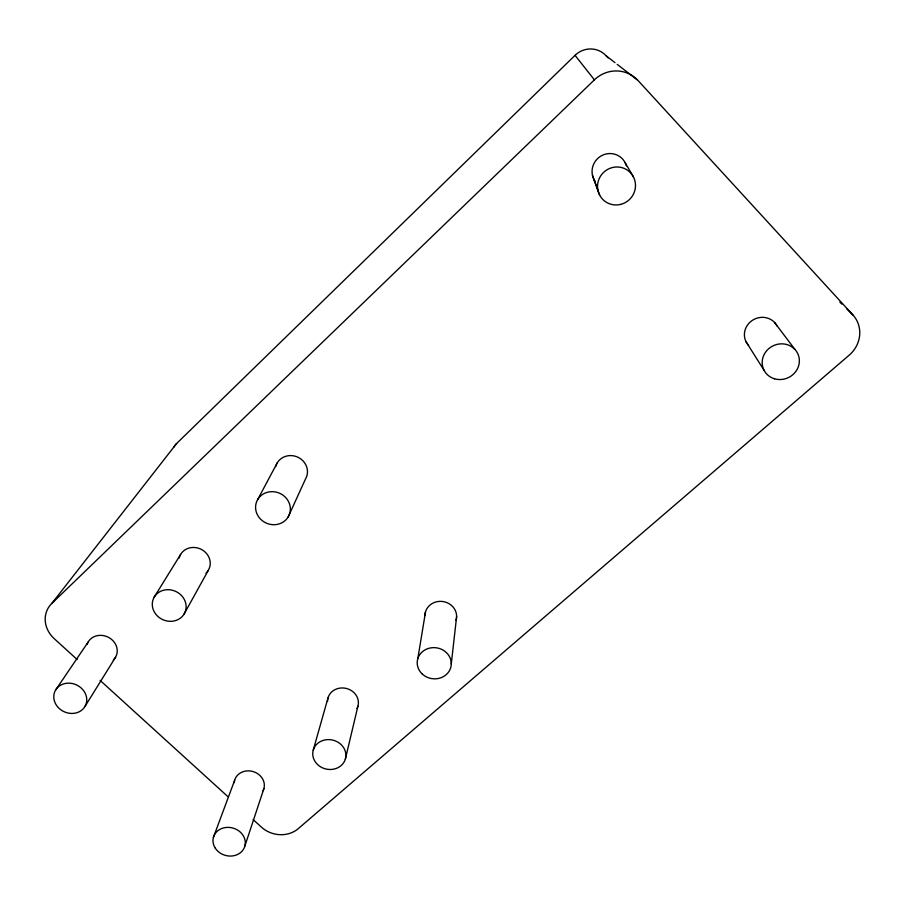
<?xml version="1.0" encoding="UTF-8"?>
<svg xmlns="http://www.w3.org/2000/svg" width="905" height="905" viewBox="0 0 905 905"><rect width="100%" height="100%" fill="white"/><g stroke="black" fill="none" stroke-linecap="round" stroke-linejoin="round"><path stroke-width="1.36" d="M451.278 663.885L456.629 616.577M417.827 658.659L425.542 611.723M345.359 759.08A16.675 14.853 13.2 0 0 324.929 739.939A16.675 14.853 13.2 0 0 317.655 764.623A16.675 14.853 13.2 0 0 345.359 759.08L357.905 706.239M313.243 750.109L328.017 697.868M244.848 846.118L263.932 788.515M213.399 837.408L234.621 780.359M288.175 516.947A17.568 16.335 22.8 0 0 272.677 491.664A17.568 16.335 22.8 0 0 258.049 515.929A17.568 16.335 22.8 0 0 288.175 516.947L305.426 479.186A16.301 15.283 23.4 0 0 297.281 456.935A16.301 15.283 23.4 0 0 275.674 466.607M257.71 499.503L277.213 462.93M184.168 613.941A17.195 15.532 24.1 0 0 168.579 589.698A17.195 15.532 24.1 0 0 154.857 612.866A17.195 15.532 24.1 0 0 184.168 613.941L208.399 570.161M154.189 597.142L180.593 554.46M84.991 706.443A16.844 14.774 24.7 0 0 69.334 683.162A16.844 14.774 24.7 0 0 56.461 705.3A16.844 14.774 24.7 0 0 84.991 706.443L115.557 657.211M55.488 690.244L88.158 642.03M77.163 659.53L54.255 638.692A27.399 24.333 27 0 1 51.879 603.375L176.588 443.541L575.06 55.329A22.58 21.844 -66.2 0 1 606.18 55.827L614.993 62.649M51.879 603.375L594.404 79.844A31.551 30.544 -59.5 0 1 638.104 80.579L852.895 314.94A30.023 27.965 -28.9 0 1 849.15 355.201L298.22 828.686A26.268 23.044 14.6 0 1 261.477 827.181L253.14 819.602M617.187 64.357L637.007 79.719M100.07 680.368L228.151 796.864M839.863 302.134L841.865 304.103M846.876 309.035L852.895 314.94M606.18 55.827L608.092 57.909M575.06 55.329L594.404 79.844M774.601 322.508L794.918 349.432M746.127 341.886L764.024 370.247M625.117 162.662L633.398 176.848M594.053 179.631L599.676 195.175M592.481 175.378L597.979 190.57M234.237 782.667A15.215 13.394 16.2 0 1 252.823 771.49A15.215 13.394 16.2 0 1 263.084 790.687M87.163 644.247A15.668 13.914 25.1 0 1 109.426 637.867A15.668 13.914 25.1 0 1 113.283 660.062M424.954 615.502A15.86 14.616 8.6 0 1 443.054 601.553A15.86 14.616 8.6 0 1 456.03 620.344M327.531 701.488A15.521 13.994 13.3 0 1 346.219 688.411A15.521 13.994 13.3 0 1 356.989 708.513M179.167 557.989A15.985 14.582 24.6 0 1 201.906 549.697A15.985 14.582 24.6 0 1 206.001 573.137M595.241 181.554A17.749 17.319 -48.5 0 1 602.006 155.456A17.749 17.319 -48.5 0 1 626.396 165.841M748.593 345.371A17.376 16.381 -26.9 0 1 752.146 320.494A17.376 16.381 -26.9 0 1 777.056 326.026M173.59 447.421A20.193 18.7 29.8 0 1 176.588 443.541M215.345 848.268A16.313 14.175 16 0 0 243.332 849.501A16.313 14.175 16 0 0 228.727 827.385A16.313 14.175 16 0 0 215.345 848.268M422.024 673.795A17.071 15.566 8.7 0 0 450.645 667.901A17.071 15.566 8.7 0 0 430.079 648.003A17.071 15.566 8.7 0 0 422.024 673.795M620.547 204.417A19.231 18.745 -45 0 0 630.57 172.844A19.231 18.745 -45 0 0 598.431 180.649A19.231 18.745 -45 0 0 620.547 204.417M774.544 378.799A18.813 17.636 -25.3 0 0 799.07 357.588A18.813 17.636 -25.3 0 0 768.707 348.697A18.813 17.636 -25.3 0 0 774.544 378.799"/></g></svg>
